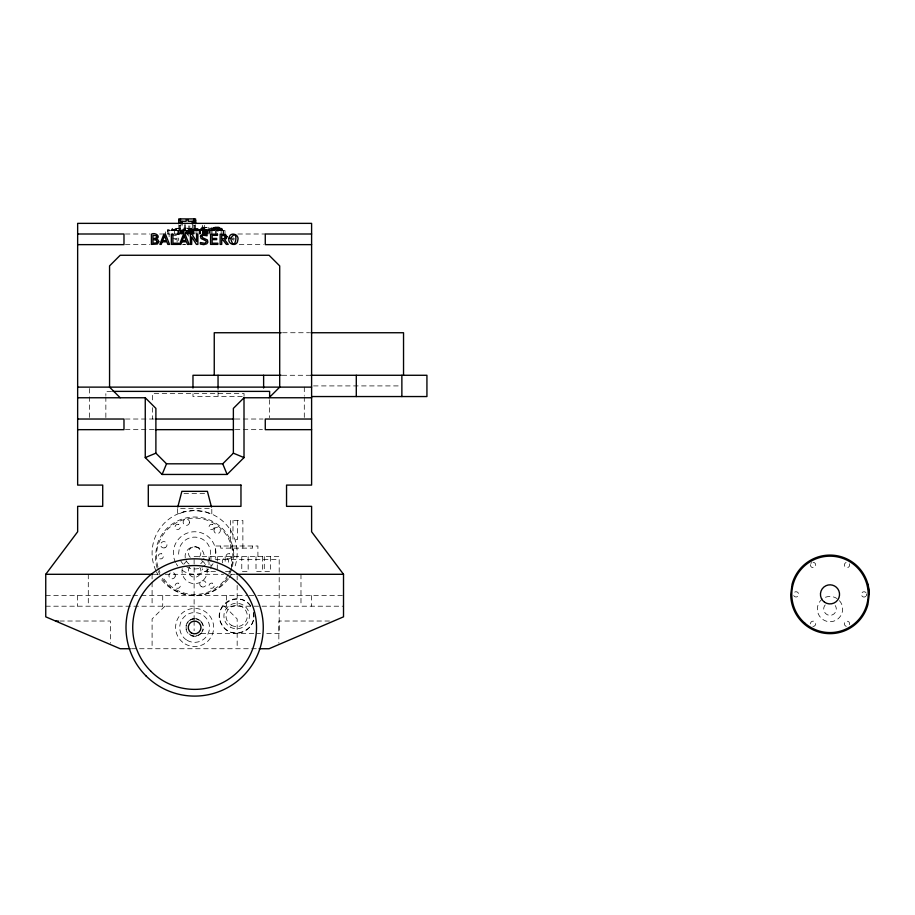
<?xml version="1.0" encoding="UTF-8"?>
<svg xmlns="http://www.w3.org/2000/svg" width="915" height="915" viewBox="0 0 915 915"><rect width="100%" height="100%" fill="white"/><g stroke="black" fill="none" stroke-linecap="round" stroke-linejoin="round"><path stroke-width="0.69" stroke-dasharray="4.58 3.43" d="M205.212 231.232L206.984 231.232L205.646 231.655L205.315 230.591L205.52 231.232M211.376 230.591L211.468 229.047L214.659 228.041L214.716 227.195M212.429 230.591L212.966 228.899M215.208 227.195L213.996 230.591L213.469 229.013M200.66 229.436L200.694 234M214.373 230.591L210.095 230.591L209.901 228.041L213.103 228.041L212.772 230.591M211.056 230.248L202.375 229.802M200.579 229.734L200.66 228.899L200.271 229.745M200.419 230.649L200.488 229.002M200.419 229.734C200.511 227.252 208.609 228.761 206.401 230.248M189.348 234L189.348 230.591L190.126 229.642M232.547 546.141L233.885 556.309L232.547 566.465A39.254 39.254 0 0 1 228.624 575.935M213.996 229.288L211.376 229.242M200.236 229.436L206.561 229.436L206.127 228.899L206.184 231.655L206.092 230.591M200.259 229.265L206.287 229.436M212.978 228.395L220.835 228.43L221.361 230.591L221.304 227.195L214.567 227.195L214.567 228.041M206.401 231.232L206.275 230.065M206.401 231.655L206.801 229.745L190.011 229.757M164.849 606.199L152.096 618.963L152.096 648.735M201.22 230.374L202.341 229.768M201.22 230.591L202.581 229.768M233.085 240.153L234.217 239.719M201.277 230.58L201.266 229.734M232.055 239.433L233.291 239.044L232.307 238.678M210.953 234L210.953 230.591L214.373 230.283M191.635 619.158L193.889 618.666M195.364 636.257L196.897 635.925M209.043 230.591L209.558 229.002L222.276 228.99L222.425 230.591M253.501 612.661A17.191 17.191 0 0 1 232.936 632.803A17.191 17.191 0 0 1 222.791 605.856A17.191 17.191 0 0 1 251.534 607.423C241.217 587.888 210.004 605.913 221.773 624.613C230.317 641.255 258.122 630.812 253.398 612.684M211.376 229.288L222.425 229.288L219.794 229.208L219.051 228.075L217.084 228.041L217.084 227.195M220.835 228.43L213.321 228.052L216.157 228.041L216.157 227.195M217.461 227.195L217.461 228.041L220.412 228.041L213.321 228.052L214.979 228.041L215.094 227.195M215.986 227.195L215.986 228.041L213.321 228.052L216.706 228.041L216.706 227.195M212.577 228.899L214.625 228.899M213.321 228.052L216.706 228.041M179.637 225.593L180.495 225.593M193.889 225.593L194.746 225.593M202.375 227.412L209.821 227.412L209.878 234M202.375 227.618L209.821 227.618M213.046 228.224L220.755 228.224M180.644 228.327L172.134 228.327L172.134 230.431L180.644 230.431M179.58 228.578L173.198 228.578L173.129 230.591M178.791 229.002L180.495 229.002M206.55 229.356L190.549 228.967L190.549 230.386L205.44 230.386M191.818 229.07L193.523 229.07M184.533 229.528L185.596 229.528M188.787 229.528L189.851 229.425M207.945 229.745L209.855 229.768M217.896 229.642L221.304 229.642M179.637 230.042L180.495 230.042M193.889 230.042L194.746 230.042M179.637 230.283L180.495 230.283M187.255 230.168L199.207 230.168M200.053 230.168L200.843 230.168M201.7 230.168L202.489 230.168M203.336 230.168L204.125 230.168M217.896 230.283L222.528 230.283M167.434 230.489L169.138 230.489M183.641 230.489L185.345 230.489M189.279 230.489L188.421 230.489L188.273 234M207.945 230.489L209.649 230.489M210.095 230.386L212.543 230.591M222.745 230.374L223.706 230.591M125.412 234L149.969 234M159.667 234L169.824 234M175.36 234L182.565 234M237.877 234L265.27 234M174.536 234.183L178.677 234.183L178.677 240.554M171.78 235.361L177.11 235.361L177.11 238.449L172.592 238.449M174.857 239.627L177.11 239.627L177.11 243.207M125.412 244.637L149.969 244.637M182.497 244.637L185.459 244.637L183.08 244.156M239.295 244.637L263.394 244.637M282.563 332.74L309.602 332.74M282.152 375.276L310.665 375.276M313.513 385.913L400.438 385.913M111.561 391.38L105.854 391.38L105.854 395.52M242.269 396.55L192.974 396.55L192.974 393.713M125.412 419.024L154.921 419.024M235.304 419.024L263.04 419.024M125.412 429.661L153.96 429.661M235.304 429.661L262.422 429.661M183.995 493.471L205.269 493.471M194.117 556.64L279.189 556.64L279.189 572.332M215.38 559.511L279.189 559.511M209.009 571.52L202.661 571.52L202.661 568.821M210.953 571.52L216.066 571.52M230.111 571.52L225.204 571.52L225.159 568.821M153.823 574.3L158.295 574.3M165.203 574.3L223.5 574.3M230.614 574.3L237.168 574.3L237.168 579.847M45.75 595.562L131.531 595.562M132.95 595.562L140.041 595.562M141.459 595.562L247.805 595.562M249.223 595.562L256.303 595.562M257.721 595.562L343.514 595.562M45.75 606.199L343.514 606.199M59.75 621.022L110.418 621.022L110.418 643.165M329.514 621.022L278.846 621.022L278.846 643.165M201.163 633.626L260.432 633.626M266.734 633.626L279.189 633.626L279.189 573.762M131.531 648.735L257.721 648.735M221.224 228.899L219.165 228.899L218.708 227.195M217.816 228.041L219.028 228.052L219.085 227.195M220.835 228.899L222.276 228.99M219.028 228.052L218.456 227.195M219.806 230.591L219.703 229.047L222.368 229.105L211.399 229.173L214.007 229.242M185.219 557.921A9.55 9.55 0 0 1 195.501 546.793L195.844 546.838M206.63 230.477L207.568 230.591M206.607 230.58L206.641 234M813.263 562.325L814.567 562.771A2.653 2.653 0 0 1 812.223 567.483L811.605 567.174A2.653 2.653 0 0 1 810.576 564.109M195.364 618.666L197.617 619.158M191.635 635.776L193.889 636.257M210.976 230.591L209.615 229.768M234.332 238.483L232.993 237.9M187.392 234.354L188.776 236.173M222.722 230.18L219.589 230.283M224.404 606.199L237.168 618.963L237.168 648.735M205.646 231.232L205.646 230.591M206.012 231.655L205.944 230.591M311.603 595.562L311.603 606.199M304.295 387.125L304.295 395.452M304.295 396.835L304.295 417.64M300.978 574.3L300.978 606.199M270.657 556.64L270.657 571.52L264.275 571.52L264.275 556.64M269.628 399.672L269.628 417.64M262.376 556.64L262.376 571.52L256.006 571.52L256.006 556.64M257.916 556.64L257.916 546.003L215.38 546.003L215.38 556.64M252.597 546.003L252.597 548.131L220.698 548.131L220.698 546.003M248.159 556.64L248.159 571.52L241.777 571.52L241.777 556.64M244.042 396.344L244.042 393.507L152.588 393.507L152.588 402.017M242.875 548.131L242.875 520.486L230.454 520.486L230.454 548.131M237.385 520.486L237.385 539.621L232.982 539.621L232.982 520.486M237.168 585.394L237.168 606.199M231.518 556.64L231.518 570.171M226.531 595.562L226.531 606.199M225.159 556.64L225.159 563.4M224.999 234L224.999 230.591L165.581 230.591L165.581 234M223.386 230.591L223.386 234M223.111 230.591L223.111 234M221.224 234L221.087 229.551L218.113 229.551L218.113 230.591M220.664 229.642L220.664 230.283M219.188 227.195L219.223 228.041M218.925 227.195L218.822 228.041M218.536 229.642L218.536 230.283M218.308 227.195L218.308 228.041M218.147 227.195L218.147 228.041M218.044 385.913L218.044 389.904M218.044 391.231L218.044 396.55M217.816 227.195L217.976 234M217.644 227.195L217.644 228.041M217.278 227.195L217.278 228.041M217.278 556.64L217.278 563.4M217.278 564.761L217.278 570.171M216.901 227.195L216.901 228.041M216.523 227.195L216.523 228.041M216.34 227.195L216.34 228.041M216.089 230.591L216.089 234M215.814 227.195L215.814 228.041M215.814 230.591L215.814 234M215.654 227.195L215.654 228.041M215.345 227.195L215.494 228.041L214.773 228.052L214.876 227.195M213.95 230.214C214.842 227.263 207.968 227.492 209.055 230.214M212.04 230.591L212.04 234M210.953 556.64L210.953 568.821M209.649 229.642L209.649 230.591M209.341 230.591L209.341 234M209.009 556.64L209.009 560.701M209.009 562.05L209.009 564.761M208.22 227.412L208.22 229.802M208.254 230.591L208.254 234M207.945 229.642L207.945 230.591M207.716 230.591L207.716 234M206.996 230.591L206.996 234M205.44 228.967L205.555 234M205.189 234L205.097 227.195L201.7 227.195L201.7 230.591M204.88 229.551L204.88 230.591M204.8 228.967L204.743 234M204.503 225.284L204.503 227.618M204.48 230.591L204.48 234M204.125 229.642L204.125 230.591M203.965 227.412L203.965 229.802M203.942 234L203.793 230.088L202.97 230.649M203.668 230.591L203.668 234M203.336 229.642L203.336 230.591M202.856 230.591L202.856 234M202.398 225.284L202.489 230.591M202.318 230.591L202.318 234M202.124 229.642L202.124 230.591M201.906 229.551L201.906 230.591M200.156 230.591L200.156 234M200.053 229.642L200.053 230.591M199.699 229.642L199.619 234M199.276 229.642L199.207 230.591M199.07 230.591L199.07 234M198.841 229.642L198.841 230.591M198.418 229.642L198.418 230.591M197.926 230.591L197.892 228.601L187.255 228.601L187.255 230.591M197.709 229.642L197.709 230.283M197.571 229.642L197.571 230.591M197.148 229.642L197.148 230.591M196.919 230.591L196.919 234M196.714 229.642L196.782 230.591M196.302 229.642L196.302 230.591M196.142 229.642L196.142 230.591M195.936 229.642L195.936 230.591M195.593 224.747L195.673 230.591M195.147 229.642L195.147 230.591M194.941 230.283L195.021 234M194.746 225.284L194.746 230.591M194.449 229.642L194.449 230.591M194.3 229.642L194.3 230.591M194.117 559.511L194.117 619.375M194.117 620.805L194.117 630.778M193.889 224.747L193.946 234M193.751 229.642L193.671 234M193.511 229.642L193.511 230.591M193.328 229.642L193.294 234M193.134 230.591L193.134 234M192.916 230.168L192.859 234M192.665 229.642L192.653 230.591M192.344 224.747L192.344 228.201L182.039 228.201L182.039 224.061M192.219 230.591L192.219 234M192.058 230.591L192.058 234M191.875 229.642L191.784 234M191.51 230.591L191.51 234M191.189 228.967L191.212 230.591M190.972 230.591L190.972 234M190.434 230.591L190.434 234M189.851 225.833L189.851 230.591M189.085 230.591L189.085 234M188.787 225.833L188.81 234L187.655 234L187.804 230.168M187.998 230.591L187.998 234M186.649 230.591L186.649 234M186.111 230.591L186.111 234M185.596 224.644L185.573 234M185.345 230.591L185.345 229.642L180.083 229.642L180.083 230.591M185.036 230.591L185.036 234M184.533 224.644L184.533 230.591M183.949 230.591L183.949 234M183.641 229.642L183.641 230.591M183.492 229.642L183.412 234M183.229 230.591L183.229 234M182.874 230.591L182.874 234M182.325 230.591L182.325 234M182.142 230.591L182.142 234M181.788 230.591L181.788 234M181.25 230.591L181.25 234M181.056 230.591L181.056 234M180.713 230.591L180.713 234M180.495 224.747L180.518 230.591M179.637 225.284L179.626 234M179.317 230.431L179.386 234M178.791 224.747L178.905 234M178.551 230.591L178.551 234M178.253 230.431L178.311 234M177.819 230.591L177.819 234M176.652 230.591L176.744 229.642L171.174 229.642L171.174 230.591M176.309 229.642L176.309 230.591M175.394 229.642L175.394 230.591M174.959 229.642L175.062 230.591M174.582 229.642L174.582 230.591M174.525 230.431L174.502 234M174.159 229.642L173.999 230.591M173.758 229.642L173.758 230.591M173.335 229.642L173.301 230.591M172.409 229.642L172.409 230.591M171.986 229.642L171.986 230.591M171.597 229.642L171.597 230.591M169.138 230.591L169.138 229.642L167.434 229.642L167.479 234M169.115 234.183L169.115 236.733M168.829 230.591L168.829 234M167.742 230.591L167.742 234M162.721 595.562L162.721 606.199M152.588 407.678L152.588 419.024M152.096 574.3L152.096 606.199M105.854 396.904L105.854 417.64M89.487 388.509L89.487 395.452M89.487 396.835L89.487 417.64M88.286 574.3L88.286 606.199M77.649 595.562L77.649 606.199M849.475 624.636A2.653 2.653 0 0 0 848.445 621.582L847.153 621.136A2.653 2.653 0 0 0 845.483 625.974L846.101 626.283A2.653 2.653 0 0 0 847.473 626.386M810.884 563.491A2.653 2.653 0 0 1 811.925 562.588M812.897 626.42A2.653 2.653 0 0 0 814.567 621.582L813.263 621.136A2.653 2.653 0 0 0 811.09 625.517M793.728 595.551A2.653 2.653 0 0 0 794.632 596.58L795.249 596.889A2.653 2.653 0 0 0 797.594 592.188L796.29 591.742A2.653 2.653 0 0 0 793.911 592.909M866.619 593.869A2.653 2.653 0 0 1 866.219 595.859M865.762 596.374A2.653 2.653 0 0 1 863.154 596.889L862.536 596.58A2.653 2.653 0 0 1 864.195 591.731L865.499 592.177A2.653 2.653 0 0 1 866.013 592.634M849.417 563.812A2.653 2.653 0 0 1 846.181 567.483L845.563 567.174A2.653 2.653 0 0 1 846.535 562.37M825.239 604.941A6.302 6.302 0 0 0 823.809 607.869L823.706 609.516A6.302 6.302 0 0 0 836.173 610.282L836.276 608.635A6.279 6.279 0 0 0 835.212 605.558M839.467 600.686A12.65 12.65 0 0 1 833.588 621.205A12.65 12.65 0 0 1 817.484 607.205A12.65 12.65 0 0 1 836.973 598.524M155.882 570.594A42.536 42.536 0 0 1 193.225 510.513A42.536 42.536 0 0 1 234.446 567.998M231.472 574.3A42.536 42.536 0 0 1 229.208 577.8M228.373 578.921A42.536 42.536 0 0 1 160.045 577.8M157.792 574.3A42.536 42.536 0 0 1 156.488 571.852M175.554 562.439A21.274 21.274 0 0 1 192.539 531.855A21.274 21.274 0 0 1 215.174 558.527M213.046 563.663A21.274 21.274 0 0 1 211.502 565.973M208.654 569.016A21.274 21.274 0 0 1 179.592 568.066M177.762 565.973A21.274 21.274 0 0 1 176.206 563.663M222.688 562.874A3.191 3.191 0 0 1 224.095 558.39A3.191 3.191 0 0 1 228.441 560.197A3.191 3.191 0 0 1 226.268 564.361M186.534 566.774A15.955 15.955 0 0 0 210.004 557.292L210.576 553.163A15.955 15.955 0 0 0 179.26 548.76L178.677 552.889A15.955 15.955 0 0 0 179.191 557.018M183.252 564.212A15.955 15.955 0 0 1 180.747 560.884M190.251 557.349A6.211 6.211 0 0 1 190.251 548.565A6.211 6.211 0 0 1 199.035 548.565A6.211 6.211 0 0 1 199.035 557.349M201.369 621.765A8.83 8.83 0 0 1 202.615 631.224M201.872 632.505A8.83 8.83 0 0 1 189.256 634.472A8.83 8.83 0 0 1 187.884 621.765M188.936 620.725A8.83 8.83 0 0 1 200.328 620.725M195.501 546.793A9.55 9.55 0 0 1 203.588 559.614M202.421 561.821A9.55 9.55 0 0 1 200.728 563.651M189.119 564.097A9.55 9.55 0 0 1 185.951 560.3M157.975 567.048A38.201 38.201 0 0 1 198.029 518.256A38.201 38.201 0 0 1 228.807 573.373M228.144 574.631A38.201 38.201 0 0 1 162.767 577.365M159.976 572.378A38.201 38.201 0 0 1 158.398 568.398M189.874 566.877A6.302 6.302 0 0 0 188.444 569.805L188.353 571.44A6.302 6.302 0 0 0 200.808 572.207L200.911 570.571A6.279 6.279 0 0 0 199.847 567.483M227.275 578.108A39.254 39.254 0 0 1 155.367 556.309L156.705 546.141A39.254 39.254 0 0 1 233.885 556.309M207.019 568.478A12.65 12.65 0 0 1 193.866 583.633A12.65 12.65 0 0 1 182.634 567.003M184.087 564.029A12.65 12.65 0 0 1 186.248 561.535M201.609 560.46A12.65 12.65 0 0 1 205.944 565.356M200.648 621.457A8.51 8.51 0 0 1 201.998 631.716M200.648 633.477A8.51 8.51 0 0 1 187.266 631.716M186.408 629.669A8.51 8.51 0 0 1 186.408 625.265M187.266 623.218A8.51 8.51 0 0 1 188.616 621.457M190.377 620.096A8.51 8.51 0 0 1 198.887 620.096M212.44 229.173L211.399 229.173L212.44 229.208M189.497 522.419L189.336 523.231A3.191 3.191 0 0 1 184.544 524.855L183.915 524.306A3.191 3.191 0 0 1 185.299 519.182A3.191 3.191 0 0 1 189.497 522.419M175.257 576.073L175.028 576.873A3.191 3.191 0 0 1 169.824 577.88A3.191 3.191 0 0 1 170.888 572.687L171.688 572.47A3.191 3.191 0 0 1 175.257 576.073M214.316 528.984L214.041 529.774A3.191 3.191 0 0 0 217.358 533.594L218.182 533.445A3.191 3.191 0 0 0 219.577 528.321A3.191 3.191 0 0 0 214.316 528.984M183.618 511.943L177.441 514.493L177.441 508.363L211.811 508.363L211.811 514.493L205.635 511.943L194.632 510.49L183.618 511.943M164.952 547.753L164.14 547.948A3.191 3.191 0 0 1 160.754 543.853A3.191 3.191 0 0 1 165.821 542.298L166.393 542.904A3.191 3.191 0 0 1 164.952 547.753M212.452 524.364L211.857 524.261A2.653 2.653 0 0 0 210.198 529.11L210.816 529.419A2.653 2.653 0 0 0 213.161 524.707L212.452 524.364M178.505 524.364L177.91 524.261A2.653 2.653 0 0 0 176.24 529.11L176.858 529.419A2.653 2.653 0 0 0 179.203 524.707L178.585 524.398M229.436 553.769L228.83 553.667A2.653 2.653 0 0 0 227.172 558.505L227.789 558.813A2.653 2.653 0 0 0 230.134 554.113L229.436 553.769M161.52 553.781L160.926 553.678A2.653 2.653 0 0 0 159.267 558.516L159.885 558.825A2.653 2.653 0 0 0 162.23 554.124L161.52 553.781M212.383 583.175L211.788 583.072A2.653 2.653 0 0 0 210.118 587.91L210.747 588.219A2.653 2.653 0 0 0 213.081 583.518L212.463 583.21M178.505 583.175L177.91 583.072A2.653 2.653 0 0 0 176.24 587.91L176.858 588.219A2.653 2.653 0 0 0 179.203 583.518L178.585 583.21M201.346 586.618A3.191 3.191 0 0 0 206.138 583.85A3.191 3.191 0 0 0 201.346 581.094A3.191 3.191 0 0 0 201.346 586.618M231.335 625.231A10.637 10.637 0 0 0 247.29 616.024A10.637 10.637 0 0 0 231.335 606.805A10.637 10.637 0 0 0 231.335 625.231M230.271 627.072A12.764 12.764 0 0 0 249.418 616.024A12.764 12.764 0 0 0 230.271 604.964A12.764 12.764 0 0 0 230.271 627.072M185.116 643.954A19.032 19.032 0 0 0 213.664 627.461A19.032 19.032 0 0 0 185.116 610.98A19.032 19.032 0 0 0 185.116 643.954M187.186 640.363A14.892 14.892 0 0 0 209.512 627.461A14.892 14.892 0 0 0 187.186 614.571A14.892 14.892 0 0 0 187.186 640.363"/><path stroke-width="1.37" d="M869.25 594.373L867.912 604.529A39.254 39.254 0 0 1 790.732 594.373L792.07 584.216A39.254 39.254 0 0 1 869.25 594.373L867.912 584.216M177.785 507.059L181.868 491.344L207.396 491.344L211.479 507.059M77.649 397.762L145.256 397.762L145.256 457.591L162.115 474.45L166.53 463.813L222.734 463.813L233.371 453.177L233.371 408.387L244.008 397.762L311.603 397.762M130.113 648.735L120.185 648.735L45.75 616.836L45.75 574.3L77.649 531.764L77.649 506.35L102.72 506.35L102.72 485.087L77.649 485.087L77.649 223.363L311.603 223.363L311.603 485.087L286.544 485.087L286.544 506.35L311.603 506.35L311.603 531.764L343.514 574.3L343.514 616.836L269.067 648.735L259.139 648.735M269.067 397.762L279.704 387.125L279.704 265.899L269.067 255.262L120.185 255.262L109.56 265.899L109.56 387.125L120.185 397.762M162.115 474.45L227.137 474.45L244.008 457.591L244.008 397.762M145.256 457.591L155.893 453.177L155.893 408.387L145.256 397.762M178.791 220.492L180.495 220.492M193.889 220.492L195.593 220.492M181.719 221.293L186.134 221.293L186.134 219.966L188.25 219.966L188.25 221.293L192.665 221.293M178.894 223.157L182.039 223.157M192.344 223.157L195.49 223.157L195.49 220.492M77.649 234L123.983 234L123.983 244.637L77.649 244.637M311.603 234L265.27 234L265.27 244.637L311.603 244.637M281.134 332.74L214.247 332.74L214.247 375.276M311.031 332.74L403.538 332.74L403.538 375.276M281.134 375.276L192.974 375.276L192.974 388.04M311.031 375.276L426.928 375.276L426.928 396.55L312.095 396.55M77.649 387.125L311.603 387.125M112.98 391.38L269.628 391.38L269.628 396.904M77.649 419.024L123.983 419.024L123.983 429.661L77.649 429.661M155.39 419.024L234.023 419.024M311.603 419.024L265.27 419.024L265.27 429.661L311.603 429.661M155.39 429.661L233.874 429.661M45.75 574.3L152.954 574.3M236.859 574.3L343.514 574.3M55.529 621.022L58.343 621.022M233.371 453.177L244.008 457.591M155.893 453.177L166.53 463.813M222.734 463.813L227.137 474.45M401.868 375.276L401.868 396.55M356.29 375.276L356.29 396.55M263.623 375.276L263.623 388.04M218.044 375.276L218.044 388.04M195.593 223.329L195.593 218.902L178.791 218.902L178.791 223.329M193.889 218.902L193.889 223.157M192.344 221.293L192.344 224.061M182.039 221.293L182.039 224.061M180.495 218.902L180.495 223.157M196.588 234.149L196.576 241.56L191.887 234.149L190.4 234.149L190.4 244.385L191.681 244.385L191.715 236.905L196.416 244.385L197.869 244.385L197.869 234.149L196.588 234.149M230.706 238.335C234.995 256.314 239.81 224.907 230.706 238.335M229.07 238.117C226.851 244.454 237.225 247.405 237.751 240.439C239.97 234.114 229.596 231.163 229.07 238.117M200.477 236.173L201.025 238.449L205.944 240.839L206.355 241.766L204.857 243.344L200.351 242.521L200.351 244.065L203.759 244.637L206.801 243.79L207.865 242.189L207.373 239.936L202.856 237.831L201.883 236.539L203.084 235.201L207.076 235.773L207.076 234.423L202.478 234.126L200.477 236.173M158.81 241.743L157.391 244.019L151.433 244.385L151.433 234.183C155.15 231.85 161.715 236.882 155.962 239.044L158.089 240.016L158.81 241.743M225.284 236.894L224.541 238.403L221.716 238.964L221.716 235.361L224.724 235.681L225.284 236.894M156.717 236.825L155.916 238.152L152.999 238.598L152.999 235.361L156.099 235.658L156.717 236.825M226.954 236.642L226.44 238.415L224.724 239.741L228.247 244.385L226.348 244.385L223.123 240.142L221.716 240.142L221.716 244.385L220.149 244.385L220.149 234.183L225.479 234.469L226.954 236.642M157.128 241.72L156.545 242.887L152.999 243.207L152.999 239.57L156.179 240.153L157.128 241.72M164.528 235.773L162.676 240.656L166.393 240.656L164.528 235.773M184.155 235.773L182.302 240.656L186.031 240.656L184.155 235.773M162.207 241.835L161.223 244.385L159.873 244.385L163.899 234.183L165.466 234.183L169.492 244.385L167.834 244.385L166.862 241.835L162.207 241.835M181.833 241.835L180.861 244.385L179.5 244.385L183.526 234.183L185.093 234.183L189.119 244.385L187.461 244.385L186.5 241.835L181.833 241.835M172.924 234.183L171.357 234.183L171.357 244.385L178.425 244.385L178.425 243.207L172.924 243.207L172.924 234.183M217.484 234.183L210.576 234.183L210.576 244.385L217.85 244.385L217.85 243.207L212.143 243.207L212.143 239.627L216.672 239.627L216.672 238.449L212.143 238.449L212.143 235.361L217.484 235.361L217.484 234.183M240.965 485.087L148.299 485.087L148.299 506.35L240.965 506.35L240.965 485.087M824.484 602.173A9.55 9.55 0 0 0 839.501 595.253A9.55 9.55 0 0 0 825.993 585.703A9.55 9.55 0 0 0 824.484 602.173M804.662 622.966A38.201 38.201 0 0 0 867.42 602.013A38.201 38.201 0 0 0 817.896 558.139A38.201 38.201 0 0 0 804.662 622.966M146.103 676.002A68.636 68.636 0 0 0 260.924 645.235A68.636 68.636 0 0 0 176.869 561.169A68.636 68.636 0 0 0 146.103 676.002M150.849 671.244A61.911 61.911 0 0 0 254.427 643.485A61.911 61.911 0 0 0 178.608 567.666A61.911 61.911 0 0 0 150.849 671.244M191.441 632.997A6.382 6.382 0 0 0 201.014 627.461A6.382 6.382 0 0 0 191.441 621.937A6.382 6.382 0 0 0 191.441 632.997"/></g></svg>
